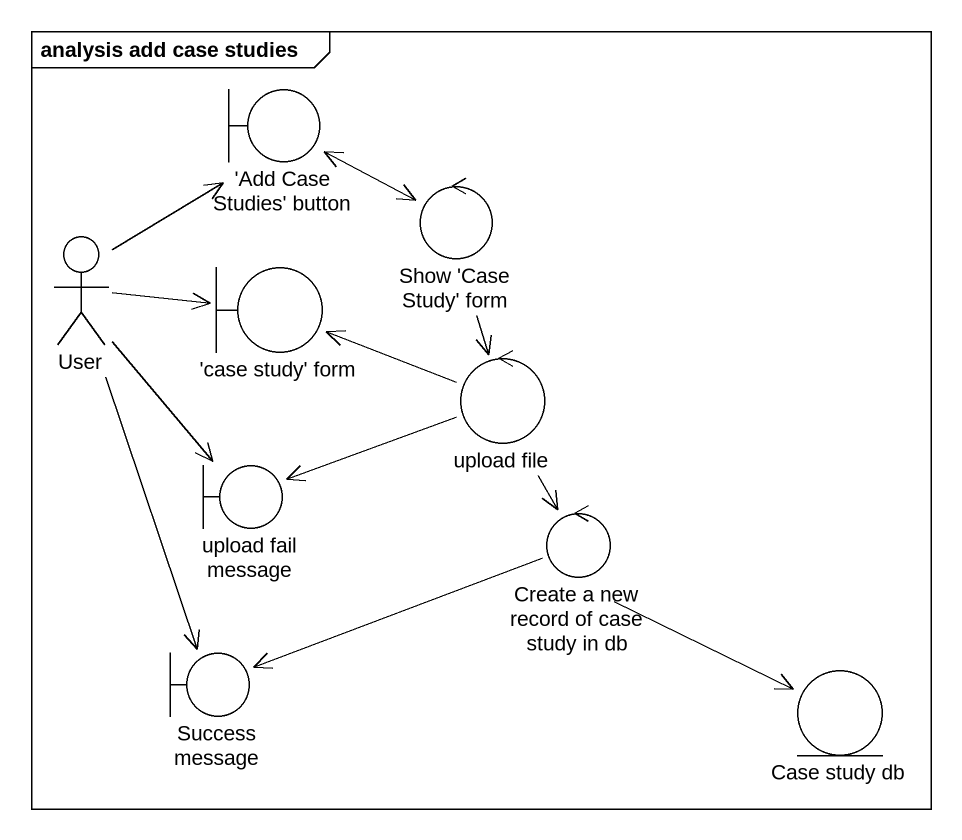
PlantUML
@startuml
mainframe analysis add case studies
boundary "'Add Case Studies' button" as Add_Case_Studies_button
actor User
control "Show 'Case Study' form" as Show_Case_Study_form
boundary "'case study' form" as case_study_form
control "upload file" as upload_file
boundary "upload fail message" as upload_fail_message
control "Create a new record of case study in db" as Create_a_new_record_of_case
boundary "Success message" as Success_message
entity "Case study db" as Case_study_db
Add_Case_Studies_button -right-> Show_Case_Study_form
User -up-> Add_Case_Studies_button
User -right-> case_study_form
User --> upload_fail_message
User --> Success_message
Show_Case_Study_form -left-> Add_Case_Studies_button
Show_Case_Study_form --> upload_file
upload_file -left-> case_study_form
upload_file -left-> upload_fail_message
upload_file --> Create_a_new_record_of_case
Create_a_new_record_of_case -left-> Success_message
Create_a_new_record_of_case -right-> Case_study_db
@enduml
